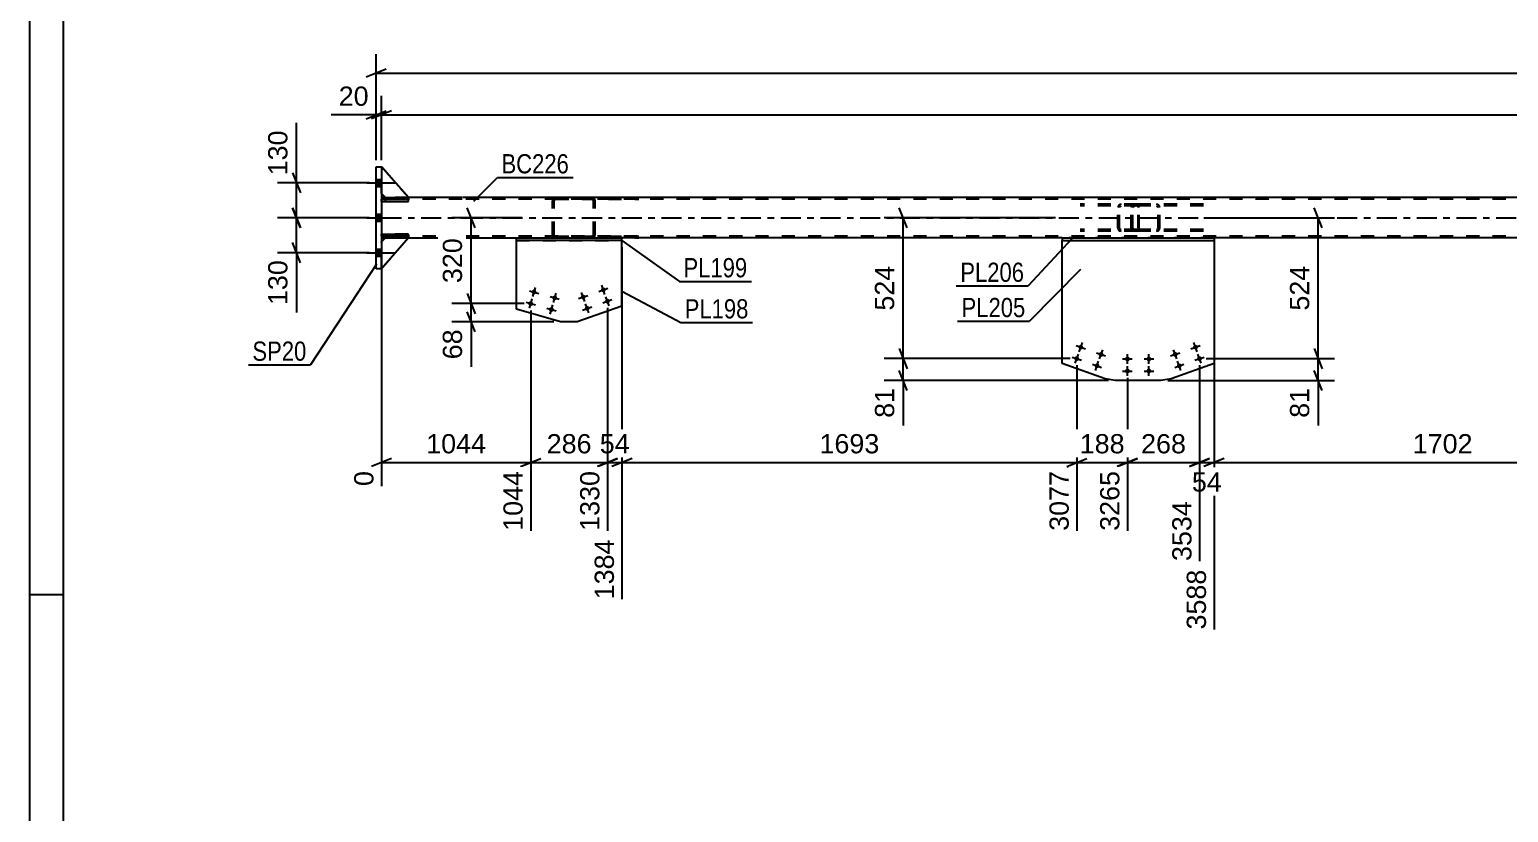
# Model space of a CAD drawing. Header units: millimetres. Extents: x -132 to 709, y -396 to 198.
# Drawn here: x -131.8 to 88.4, y -279.7 to -163.1 of the extents above; entities that cross this region are included whole.
import ezdxf

# ---------------------------------------------------------------- set-up
doc = ezdxf.new("R2010")
doc.units = ezdxf.units.MM
doc.linetypes.add('DXK_LINE_DOT2', pattern=[3.9198, 1.9599, -1.9599])
doc.linetypes.add('DXK_LINE_DOT3', pattern=[5.9187, 2.979, -0.9799, 0.9799, -0.9799])
doc.styles.add('Arial', font='arial.ttf', dxfattribs={"height": 0.2})
doc.styles.add('Arial Narrow', font='ARIALN.TTF', dxfattribs={"height": 0.2})

# ---------------------------------------------------------------- blocks, each defined once
blk = doc.blocks.new('Unknown-203774460-1113')
at = {"color": 5, "linetype": 'Continuous'}
for p, q in [((-131.83, 197.74), (-131.83, -396.26)), ((-126.83, 192.74), (-126.83, -391.26)), ((-126.83, -247.26), (-131.83, -247.26))]:
    blk.add_line(p, q, dxfattribs=at)
blk = doc.blocks.new('Part-203774460-6863 - 6715')
at = {"color": 7, "linetype": 'DXK_LINE_DOT2'}
for p, q in [((-79.43, -194.68), (-78.83, -194.08)), ((-75.43, -194.08), (-79.43, -198.68)), ((-79.43, -198.68), (-79.43, -194.68)), ((-78.83, -194.08), (-75.43, -194.08))]:
    blk.add_line(p, q, dxfattribs=at)
blk = doc.blocks.new('Part-203774460-6876 - 6715')
at = {"color": 2, "linetype": 'Continuous'}
for p, q in [((-79.43, -188.64), (-79.43, -188.32)), ((-79.43, -188.32), (-75.43, -188.32)), ((-79.43, -188.64), (-75.43, -188.64)), ((-75.43, -188.64), (-75.43, -188.32))]:
    blk.add_line(p, q, dxfattribs=at)
at = {"color": 7, "linetype": 'DXK_LINE_DOT2'}
for p, q in [((-79.43, -188.32), (-79.43, -188.64)), ((-78.83, -188.64), (-78.83, -188.32))]:
    blk.add_line(p, q, dxfattribs=at)
blk = doc.blocks.new('Part-203774460-6818 - 6715')
at = {"color": 2, "linetype": 'Continuous'}
for p, q in [((-79.43, -193.84), (-79.43, -193.52)), ((-79.43, -193.52), (-75.43, -193.52)), ((-75.43, -193.84), (-75.43, -193.52)), ((-79.43, -193.84), (-75.43, -193.84))]:
    blk.add_line(p, q, dxfattribs=at)
at = {"color": 7, "linetype": 'DXK_LINE_DOT2'}
for p, q in [((-79.43, -193.52), (-79.43, -193.84)), ((-78.83, -193.84), (-78.83, -193.52))]:
    blk.add_line(p, q, dxfattribs=at)
blk = doc.blocks.new('Bolt-203774460-6824 - 6715')
at = {"linetype": 'Continuous'}
for points in [[(24.37, -210.24, -1), (25.04, -210.48, -1)], [(27.38, -211.31, -1), (28.06, -211.55, -1)], [(23.76, -211.94, -1), (24.44, -212.18, -1)], [(26.78, -213.01, -1), (27.46, -213.25, -1)]]:
    blk.add_hatch(color=1, dxfattribs=at).paths.add_polyline_path(points)
at = {"color": 1, "linetype": 'Continuous'}
for p, q in [((23.86, -212.74), (24.34, -211.38)), ((24.03, -210.12), (25.38, -210.6)), ((24.46, -211.04), (24.95, -209.68)), ((27.04, -211.19), (28.4, -211.67)), ((27.48, -212.11), (27.96, -210.75)), ((23.43, -211.82), (24.78, -212.3)), ((26.44, -212.89), (27.8, -213.37)), ((26.88, -213.81), (27.36, -212.45))]:
    blk.add_line(p, q, dxfattribs=at)
blk = doc.blocks.new('Bolt-203774460-6766 - 6715')
at = {"linetype": 'Continuous'}
for points in [[(-49.74, -203.01, -1), (-49.06, -202.77, -1)], [(-46.73, -201.94, -1), (-46.05, -201.7, -1)], [(-49.14, -204.7, -1), (-48.46, -204.46, -1)], [(-46.12, -203.63, -1), (-45.45, -203.39, -1)]]:
    blk.add_hatch(color=1, dxfattribs=at).paths.add_polyline_path(points)
at = {"color": 1, "linetype": 'Continuous'}
for p, q in [((-49.16, -203.57), (-49.64, -202.21)), ((-47.07, -202.06), (-45.71, -201.58)), ((-46.15, -202.5), (-46.63, -201.14)), ((-50.08, -203.13), (-48.72, -202.65)), ((-49.48, -204.82), (-48.12, -204.34)), ((-48.56, -205.26), (-49.04, -203.9)), ((-46.46, -203.75), (-45.11, -203.27)), ((-45.54, -204.19), (-46.03, -202.84))]:
    blk.add_line(p, q, dxfattribs=at)
blk = doc.blocks.new('Bolt-203774460-6767 - 6715')
at = {"linetype": 'Continuous'}
for points in [[(-57.06, -202.04, -1), (-56.37, -202.24, -1)], [(-57.56, -203.77, -1), (-56.86, -203.97, -1)], [(-54.48, -204.65, -1), (-53.79, -204.85, -1)], [(-53.98, -202.92, -1), (-53.29, -203.12, -1)]]:
    blk.add_hatch(color=1, dxfattribs=at).paths.add_polyline_path(points)
at = {"color": 1, "linetype": 'Continuous'}
for p, q in [((-57.41, -201.94), (-56.02, -202.34)), ((-56.91, -202.83), (-56.52, -201.45)), ((-53.84, -203.71), (-53.44, -202.33)), ((-57.9, -203.67), (-56.52, -204.07)), ((-57.41, -204.56), (-57.01, -203.18)), ((-54.83, -204.55), (-53.44, -204.95)), ((-54.33, -202.82), (-52.95, -203.22)), ((-54.33, -205.44), (-53.94, -204.06))]:
    blk.add_line(p, q, dxfattribs=at)
blk = doc.blocks.new('Part-203774460-6772 - 6715')
at = {"color": 2, "linetype": 'Continuous'}
for p, q in [((-59.33, -194.08), (-43.62, -194.08)), ((-59.33, -194.48), (-59.33, -194.08)), ((-43.62, -194.48), (-59.33, -194.48)), ((-43.62, -194.48), (-43.62, -194.08))]:
    blk.add_line(p, q, dxfattribs=at)
blk = doc.blocks.new('Part-203774460-6777 - 6715')
at = {"color": 2, "linetype": 'Continuous'}
for p, q in [((-59.33, -204.72), (-59.33, -194.48)), ((-43.62, -204.23), (-43.62, -194.48)), ((-52.79, -206.59), (-59.33, -204.72)), ((-43.62, -204.23), (-50.27, -206.59)), ((-50.27, -206.59), (-52.79, -206.59))]:
    blk.add_line(p, q, dxfattribs=at)
at = {"color": 7, "linetype": 'DXK_LINE_DOT2'}
blk.add_line((-59.33, -194.48), (-43.62, -194.48), dxfattribs=at)
blk = doc.blocks.new('Bolt-203774460-6784 - 6715')
at = {"linetype": 'Continuous'}
for points in [[(38.42, -211.55, -1), (39.1, -211.31, -1)], [(41.44, -210.48, -1), (42.12, -210.24, -1)], [(39.03, -213.25, -1), (39.7, -213.01, -1)], [(42.04, -212.18, -1), (42.72, -211.94, -1)]]:
    blk.add_hatch(color=1, dxfattribs=at).paths.add_polyline_path(points)
at = {"color": 1, "linetype": 'Continuous'}
for p, q in [((38.08, -211.67), (39.44, -211.19)), ((39, -212.11), (38.52, -210.75)), ((41.1, -210.6), (42.46, -210.12)), ((42.02, -211.04), (41.54, -209.68)), ((42.62, -212.74), (42.14, -211.38)), ((38.69, -213.37), (40.04, -212.89)), ((39.61, -213.81), (39.12, -212.45)), ((41.7, -212.3), (43.06, -211.82))]:
    blk.add_line(p, q, dxfattribs=at)
blk = doc.blocks.new('Part-203774460-6789 - 6715')
at = {"color": 2, "linetype": 'Continuous'}
for p, q in [((21.94, -212.77), (21.94, -194.48)), ((44.54, -194.48), (44.54, -212.78)), ((28.35, -215.05), (21.94, -212.77)), ((44.54, -212.78), (38.14, -215.05)), ((29.84, -215.31), (28.35, -215.05)), ((36.64, -215.31), (29.84, -215.31)), ((38.14, -215.05), (36.64, -215.31))]:
    blk.add_line(p, q, dxfattribs=at)
at = {"color": 7, "linetype": 'DXK_LINE_DOT2'}
blk.add_line((21.94, -194.48), (44.54, -194.48), dxfattribs=at)
blk = doc.blocks.new('Bolt-203774460-6808 - 6715')
at = {"linetype": 'Continuous'}
for points in [[(-79.43, -186.4), (-79.43, -185.36), (-80.23, -185.36), (-80.23, -186.4)], [(-79.43, -186.4), (-79.43, -185.36), (-80.23, -185.36), (-80.23, -186.4)], [(-79.43, -186.4), (-79.43, -185.36), (-80.23, -185.36), (-80.23, -186.4)], [(-79.43, -191.6), (-79.43, -190.56), (-80.23, -190.56), (-80.23, -191.6)], [(-79.43, -191.6), (-79.43, -190.56), (-80.23, -190.56), (-80.23, -191.6)], [(-79.43, -196.8), (-79.43, -195.76), (-80.23, -195.76), (-80.23, -196.8)], [(-79.43, -196.8), (-79.43, -195.76), (-80.23, -195.76), (-80.23, -196.8)], [(-79.43, -196.8), (-79.43, -195.76), (-80.23, -195.76), (-80.23, -196.8)]]:
    blk.add_hatch(color=1, dxfattribs=at).paths.add_polyline_path(points)
at = {"color": 1, "linetype": 'Continuous'}
for p, q in [((-81.63, -185.88), (-77.43, -185.88)), ((-81.63, -185.88), (-77.43, -185.88)), ((-81.63, -185.88), (-77.43, -185.88)), ((-80.23, -185.36), (-79.43, -185.36)), ((-80.23, -185.36), (-79.43, -185.36)), ((-80.23, -185.36), (-79.43, -185.36)), ((-80.23, -186.4), (-79.43, -186.4)), ((-80.23, -186.4), (-79.43, -186.4)), ((-80.23, -186.4), (-79.43, -186.4)), ((-81.63, -191.08), (-77.43, -191.08)), ((-81.63, -191.08), (-77.43, -191.08)), ((-80.23, -190.56), (-79.43, -190.56)), ((-80.23, -190.56), (-79.43, -190.56)), ((-80.23, -191.6), (-79.43, -191.6)), ((-80.23, -191.6), (-79.43, -191.6)), ((-80.23, -195.76), (-79.43, -195.76)), ((-80.23, -195.76), (-79.43, -195.76)), ((-80.23, -195.76), (-79.43, -195.76)), ((-81.63, -196.28), (-77.43, -196.28)), ((-81.63, -196.28), (-77.43, -196.28)), ((-81.63, -196.28), (-77.43, -196.28)), ((-80.23, -196.8), (-79.43, -196.8)), ((-80.23, -196.8), (-79.43, -196.8)), ((-80.23, -196.8), (-79.43, -196.8))]:
    blk.add_line(p, q, dxfattribs=at)
blk = doc.blocks.new('Part-203774460-6815 - 6715')
at = {"color": 7, "linetype": 'DXK_LINE_DOT2'}
for p, q in [((-53.94, -188.38), (-53.98, -188.56)), ((-53.98, -193.6), (-53.98, -188.56)), ((-53.73, -188.56), (-53.71, -188.47)), ((-53.73, -193.6), (-53.73, -188.56)), ((-53.71, -188.47), (-53.65, -188.39)), ((-53.47, -188.08), (-53.67, -188.12)), ((-53.65, -188.39), (-53.57, -188.34)), ((-53.57, -188.34), (-53.47, -188.32)), ((-53.47, -188.08), (-41.11, -188.08)), ((-53.47, -188.32), (-41.11, -188.32)), ((-47.91, -188.12), (-48.11, -188.08)), ((-48.11, -188.32), (-48.01, -188.34)), ((-48.01, -188.34), (-47.93, -188.39)), ((-47.93, -188.39), (-47.87, -188.47)), ((-47.87, -188.47), (-47.85, -188.56)), ((-47.85, -193.6), (-47.85, -188.56)), ((-47.6, -188.56), (-47.64, -188.38)), ((-47.6, -193.6), (-47.6, -188.56)), ((-53.98, -193.6), (-53.96, -193.69)), ((-53.96, -193.69), (-53.94, -193.79)), ((-53.71, -193.69), (-53.73, -193.6)), ((-53.65, -193.77), (-53.71, -193.69)), ((-53.57, -193.82), (-53.65, -193.77)), ((-47.93, -193.77), (-48.01, -193.82)), ((-47.87, -193.69), (-47.93, -193.77)), ((-47.85, -193.6), (-47.87, -193.69)), ((-47.64, -193.79), (-47.62, -193.69)), ((-47.62, -193.69), (-47.6, -193.6)), ((-53.67, -194.05), (-53.47, -194.08)), ((-53.47, -193.84), (-53.57, -193.82)), ((-53.47, -193.84), (-41.11, -193.84)), ((-53.47, -194.08), (-41.11, -194.08)), ((-48.01, -193.82), (-48.11, -193.84)), ((-48.11, -194.08), (-47.91, -194.05))]:
    blk.add_line(p, q, dxfattribs=at)
for centre, start, end in [((-53.49, -188.58), 110.7583, 155.68), ((-48.09, -188.58), 24.32, 69.2417), ((-53.49, -193.58), 204.32, 249.2417), ((-48.09, -193.58), 290.7583, 335.68)]:
    blk.add_arc(centre, 0.496, start, end, dxfattribs=at)
blk = doc.blocks.new('Part-203774460-6816 - 6715')
at = {"color": 2, "linetype": 'Continuous'}
for p, q in [((-78.83, -188.08), (-79.43, -188.08)), ((-67.43, -188.08), (-75.43, -188.08)), ((597.55, -188.08), (-67.33, -188.08)), ((-79.43, -194.08), (-78.83, -194.08)), ((-75.43, -194.08), (-67.43, -194.08)), ((-67.33, -194.08), (-59.33, -194.08)), ((21.94, -194.08), (-43.62, -194.08)), ((110.45, -194.08), (44.54, -194.08))]:
    blk.add_line(p, q, dxfattribs=at)
at = {"color": 7, "linetype": 'DXK_LINE_DOT2'}
for p, q in [((-79.43, -188.08), (-79.43, -194.08)), ((-67.43, -188.32), (-79.43, -188.32)), ((-75.43, -188.08), (-78.83, -188.08)), ((597.55, -188.32), (-67.33, -188.32)), ((-67.43, -193.84), (-79.43, -193.84)), ((-79.43, -194.08), (-79.43, -194.05)), ((-78.83, -194.08), (-75.43, -194.08)), ((597.55, -193.84), (-67.33, -193.84)), ((597.55, -194.08), (-59.33, -194.08)), ((-59.33, -194.08), (-43.62, -194.08)), ((44.54, -194.08), (21.94, -194.08))]:
    blk.add_line(p, q, dxfattribs=at)
at = {"color": 7, "linetype": 'DXK_LINE_DOT3'}
for p, q in [((-79.43, -191.08), (-67.43, -191.08)), ((-67.33, -191.08), (597.55, -191.08))]:
    blk.add_line(p, q, dxfattribs=at)
blk = doc.blocks.new('Part-203774460-6820 - 6715')
at = {"color": 7, "linetype": 'DXK_LINE_DOT2'}
for p, q in [((-75.43, -193.52), (-79.43, -193.52)), ((-79.43, -193.52), (-79.43, -193.84)), ((-79.43, -193.84), (-79.43, -193.52)), ((-78.83, -193.84), (-78.83, -193.52)), ((-75.43, -193.84), (-75.43, -193.52)), ((-79.43, -193.84), (-75.43, -193.84))]:
    blk.add_line(p, q, dxfattribs=at)
blk = doc.blocks.new('Part-203774460-6821 - 6715')
at = {"color": 2, "linetype": 'Continuous'}
for p, q in [((-75.43, -188.08), (-79.43, -183.48)), ((-79.43, -187.48), (-78.83, -188.08)), ((-78.83, -188.08), (-75.43, -188.08))]:
    blk.add_line(p, q, dxfattribs=at)
at = {"color": 7, "linetype": 'DXK_LINE_DOT2'}
blk.add_line((-79.43, -187.48), (-79.43, -183.48), dxfattribs=at)
blk = doc.blocks.new('Part-203774460-6827 - 6715')
at = {"color": 7, "linetype": 'DXK_LINE_DOT2'}
for p, q in [((33.11, -189.08), (24.62, -189.08)), ((33.11, -189.32), (24.62, -189.32)), ((30.24, -189.38), (30.2, -189.56)), ((30.71, -189.08), (30.51, -189.12)), ((30.53, -189.39), (30.61, -189.34)), ((30.61, -189.34), (30.71, -189.32)), ((32.22, -189.32), (32.22, -189.08)), ((33.22, -189.12), (33.11, -189.08)), ((33.11, -189.32), (33.17, -189.34)), ((33.17, -189.34), (33.21, -189.39)), ((33.3, -189.22), (33.22, -189.12)), ((33.36, -189.38), (33.3, -189.22)), ((33.38, -189.56), (33.36, -189.38)), ((30.2, -192.6), (30.2, -189.56)), ((30.46, -189.56), (30.47, -189.47)), ((30.46, -192.6), (30.46, -189.56)), ((30.47, -189.47), (30.53, -189.39)), ((33.21, -189.39), (33.24, -189.47)), ((33.24, -189.47), (33.25, -189.56)), ((33.25, -192.6), (33.25, -189.56)), ((33.38, -192.6), (33.38, -189.56)), ((33.11, -192.84), (24.62, -192.84)), ((33.11, -193.08), (24.62, -193.08)), ((30.2, -192.6), (30.24, -192.79)), ((30.47, -192.69), (30.46, -192.6)), ((30.53, -192.77), (30.47, -192.69)), ((30.51, -193.05), (30.71, -193.08)), ((30.61, -192.82), (30.53, -192.77)), ((30.71, -192.84), (30.61, -192.82)), ((32.22, -193.08), (32.22, -192.84)), ((33.17, -192.82), (33.11, -192.84)), ((33.11, -193.08), (33.22, -193.05)), ((33.21, -192.77), (33.17, -192.82)), ((33.24, -192.69), (33.21, -192.77)), ((33.22, -193.05), (33.3, -192.94)), ((33.25, -192.6), (33.24, -192.69)), ((33.3, -192.94), (33.36, -192.79)), ((33.36, -192.79), (33.38, -192.6))]:
    blk.add_line(p, q, dxfattribs=at)
for centre, start, end in [((30.69, -189.58), 111.1513, 156.1049), ((30.69, -192.59), 203.8951, 248.8487)]:
    blk.add_arc(centre, 0.492, start, end, dxfattribs=at)
blk = doc.blocks.new('Part-203774460-6862 - 6715')
at = {"color": 7, "linetype": 'DXK_LINE_DOT2'}
for p, q in [((-75.43, -188.08), (-79.43, -183.48)), ((-79.43, -183.48), (-79.43, -187.48)), ((-79.43, -187.48), (-78.83, -188.08)), ((-78.83, -188.08), (-75.43, -188.08))]:
    blk.add_line(p, q, dxfattribs=at)
blk = doc.blocks.new('Part-203774460-6889 - 6715')
at = {"color": 2, "linetype": 'Continuous'}
for p, q in [((21.94, -194.08), (21.94, -194.48)), ((21.94, -194.08), (44.54, -194.08)), ((21.94, -194.48), (44.54, -194.48)), ((44.54, -194.08), (44.54, -194.48))]:
    blk.add_line(p, q, dxfattribs=at)
blk = doc.blocks.new('Part-203774460-6905 - 6715')
at = {"color": 7, "linetype": 'DXK_LINE_DOT2'}
for p, q in [((-75.43, -188.32), (-79.43, -188.32)), ((-79.43, -188.32), (-79.43, -188.64)), ((-79.43, -188.64), (-79.43, -188.32)), ((-79.43, -188.64), (-75.43, -188.64)), ((-78.83, -188.64), (-78.83, -188.32)), ((-75.43, -188.64), (-75.43, -188.32))]:
    blk.add_line(p, q, dxfattribs=at)
blk = doc.blocks.new('Part-203774460-6909 - 6715')
at = {"color": 2, "linetype": 'Continuous'}
for p, q in [((-80.23, -183.48), (-79.43, -183.48)), ((-80.23, -198.68), (-80.23, -183.48)), ((-79.43, -183.48), (-79.43, -198.68)), ((-79.43, -198.68), (-80.23, -198.68))]:
    blk.add_line(p, q, dxfattribs=at)
at = {"color": 7, "linetype": 'DXK_LINE_DOT2'}
for p, q in [((-80.23, -198.68), (-80.23, -183.48)), ((-79.43, -183.48), (-79.43, -198.68))]:
    blk.add_line(p, q, dxfattribs=at)
blk = doc.blocks.new('Part-203774460-6910 - 6715')
at = {"color": 7, "linetype": 'DXK_LINE_DOT2'}
for p, q in [((32.26, -189.38), (32.22, -189.56)), ((32.73, -189.08), (32.53, -189.12)), ((32.55, -189.39), (32.63, -189.34)), ((32.63, -189.34), (32.73, -189.32)), ((42.96, -189.08), (32.73, -189.08)), ((42.96, -189.32), (32.73, -189.32)), ((36.16, -189.12), (35.96, -189.08)), ((35.96, -189.32), (36.06, -189.34)), ((36.06, -189.34), (36.14, -189.39)), ((36.47, -189.56), (36.43, -189.38)), ((32.22, -192.6), (32.22, -189.56)), ((32.47, -189.56), (32.49, -189.47)), ((32.47, -192.6), (32.47, -189.56)), ((32.49, -189.47), (32.55, -189.39)), ((36.14, -189.39), (36.2, -189.47)), ((36.2, -189.47), (36.22, -189.56)), ((36.22, -192.6), (36.22, -189.56)), ((36.47, -192.6), (36.47, -189.56)), ((32.22, -192.6), (32.26, -192.79)), ((32.49, -192.69), (32.47, -192.6)), ((32.55, -192.77), (32.49, -192.69)), ((32.53, -193.05), (32.73, -193.08)), ((32.63, -192.82), (32.55, -192.77)), ((32.73, -192.84), (32.63, -192.82)), ((42.96, -192.84), (32.73, -192.84)), ((42.96, -193.08), (32.73, -193.08)), ((36.06, -192.82), (35.96, -192.84)), ((35.96, -193.08), (36.16, -193.05)), ((36.14, -192.77), (36.06, -192.82)), ((36.2, -192.69), (36.14, -192.77)), ((36.22, -192.6), (36.2, -192.69)), ((36.43, -192.79), (36.47, -192.6))]:
    blk.add_line(p, q, dxfattribs=at)
for centre, start, end in [((32.71, -189.58), 110.7583, 155.68), ((35.98, -189.58), 24.32, 69.2417), ((32.71, -192.58), 204.32, 249.2417), ((35.98, -192.58), 290.7583, 335.68)]:
    blk.add_arc(centre, 0.496, start, end, dxfattribs=at)
blk = doc.blocks.new('Part-203774460-6916 - 6715')
at = {"color": 2, "linetype": 'Continuous'}
for p, q in [((-79.43, -194.68), (-78.83, -194.08)), ((-75.43, -194.08), (-79.43, -198.68)), ((-78.83, -194.08), (-75.43, -194.08))]:
    blk.add_line(p, q, dxfattribs=at)
at = {"color": 7, "linetype": 'DXK_LINE_DOT2'}
blk.add_line((-79.43, -194.68), (-79.43, -198.68), dxfattribs=at)
blk = doc.blocks.new('Bolt-203774460-6949 - 6715')
at = {"linetype": 'Continuous'}
for points in [[(31.28, -212.11, -1), (32, -212.11, -1)], [(31.28, -213.91, -1), (32, -213.91, -1)], [(34.48, -212.11, -1), (35.2, -212.11, -1)], [(34.48, -213.91, -1), (35.2, -213.91, -1)]]:
    blk.add_hatch(color=1, dxfattribs=at).paths.add_polyline_path(points)
at = {"color": 1, "linetype": 'Continuous'}
for p, q in [((31.64, -212.83), (31.64, -211.39)), ((34.84, -212.83), (34.84, -211.39)), ((30.92, -212.11), (32.36, -212.11)), ((31.64, -214.63), (31.64, -213.19)), ((34.12, -212.11), (35.56, -212.11)), ((34.84, -214.63), (34.84, -213.19)), ((30.92, -213.91), (32.36, -213.91)), ((34.12, -213.91), (35.56, -213.91))]:
    blk.add_line(p, q, dxfattribs=at)
blk = doc.blocks.new('StraightDimension-203774460-7454 - 6715')
at = {"color": 7, "linetype": 'Continuous'}
for p, q in [((-81.23, -191.08), (-94.94, -191.08)), ((-92.69, -189.58), (-91.49, -192.58)), ((-92.09, -196.28), (-92.09, -191.08)), ((-91.49, -197.78), (-92.69, -194.78)), ((-81.23, -196.28), (-94.94, -196.28))]:
    blk.add_line(p, q, dxfattribs=at)
at = {"color": 0}
blk.add_wipeout([(-92.84, -196.81), (-97.04, -196.81), (-97.04, -204.68), (-92.84, -204.68)], dxfattribs=at)
at = {"color": 7, "linetype": 'Continuous'}
blk.add_line((-92.09, -196.28), (-92.09, -205.2), dxfattribs=at)
blk.add_line((-92.09, -196.28), (-92.09, -205.2), dxfattribs=at)
at = {"color": 3, "style": 'Arial'}
blk.add_text('130', height=2.865, rotation=90.0002, dxfattribs=at).set_placement((-93.44, -204.08))
blk = doc.blocks.new('StraightDimension-203774460-24065 - 6715')
at = {"color": 7, "linetype": 'Continuous'}
for p, q in [((-43.62, -195.48), (-43.62, -247.91)), ((24.1, -213.06), (24.1, -237.71)), ((-42.12, -226.92), (-45.12, -228.12)), ((-43.62, -227.52), (24.1, -227.52)), ((22.6, -228.12), (25.6, -226.92))]:
    blk.add_line(p, q, dxfattribs=at)
at = {"color": 0}
blk.add_wipeout([(-4.71, -226.77), (-4.71, -222.57), (-14.81, -222.57), (-14.81, -226.77)], dxfattribs=at)
at = {"color": 0, "linetype": 'Continuous'}
blk.add_wipeout([(23.5, -228.22), (19.3, -228.22), (19.3, -238.31), (23.5, -238.31)], dxfattribs=at)
at = {"color": 3, "style": 'Arial'}
blk.add_text('1693', height=2.865, dxfattribs=at).set_placement((-14.21, -226.17))
at = {"color": 3, "linetype": 'Continuous', "style": 'Arial'}
blk.add_text('3077', height=2.865, rotation=90.0002, dxfattribs=at).set_placement((22.9, -237.71))
blk = doc.blocks.new('StraightDimension-203774460-24066 - 6715')
at = {"color": 7, "linetype": 'Continuous'}
for p, q in [((-43.62, -195.48), (-43.62, -247.91)), ((-45.79, -204.51), (-45.79, -237.71)), ((-47.29, -228.12), (-44.29, -226.92)), ((-45.79, -227.52), (-43.62, -227.52)), ((-42.12, -226.92), (-45.12, -228.12))]:
    blk.add_line(p, q, dxfattribs=at)
at = {"color": 0}
blk.add_wipeout([(-41.88, -226.77), (-41.88, -222.57), (-47.53, -222.57), (-47.53, -226.77)], dxfattribs=at)
at = {"color": 0, "linetype": 'Continuous'}
blk.add_wipeout([(-44.22, -238.42), (-48.42, -238.42), (-48.42, -248.51), (-44.22, -248.51)], dxfattribs=at)
at = {"color": 3, "style": 'Arial'}
blk.add_text('54', height=2.865, dxfattribs=at).set_placement((-46.93, -226.17))
at = {"color": 3, "linetype": 'Continuous', "style": 'Arial'}
blk.add_text('1384', height=2.865, rotation=90.0002, dxfattribs=at).set_placement((-44.82, -247.91))
blk = doc.blocks.new('StraightDimension-203774460-7462 - 6715')
at = {"color": 7, "linetype": 'Continuous'}
for p, q in [((-92.69, -184.38), (-91.49, -187.38)), ((-81.23, -185.88), (-94.94, -185.88)), ((-92.09, -191.08), (-92.09, -185.88)), ((-81.23, -191.08), (-94.94, -191.08)), ((-91.49, -192.58), (-92.69, -189.58))]:
    blk.add_line(p, q, dxfattribs=at)
at = {"color": 0}
blk.add_wipeout([(-92.84, -177.49), (-97.04, -177.49), (-97.04, -185.36), (-92.84, -185.36)], dxfattribs=at)
at = {"color": 7, "linetype": 'Continuous'}
blk.add_line((-92.09, -185.88), (-92.09, -176.96), dxfattribs=at)
blk.add_line((-92.09, -185.88), (-92.09, -176.96), dxfattribs=at)
at = {"color": 3, "style": 'Arial'}
blk.add_text('130', height=2.865, rotation=90.0002, dxfattribs=at).set_placement((-93.44, -184.76))
blk = doc.blocks.new('StraightDimension-203774460-23554 - 6715')
at = {"color": 7, "linetype": 'Continuous'}
for p, q in [((-79.43, -182.48), (-79.43, -172.9)), ((-77.93, -175.15), (-80.93, -176.35)), ((-79.43, -175.75), (609.65, -175.75))]:
    blk.add_line(p, q, dxfattribs=at)
blk = doc.blocks.new('StraightDimension-203774460-23555 - 6715')
at = {"color": 7, "linetype": 'Continuous'}
for p, q in [((-80.23, -182.48), (-80.23, -172.9)), ((-79.43, -182.48), (-79.43, -172.9)), ((-81.73, -176.35), (-78.73, -175.15)), ((-77.93, -175.15), (-80.93, -176.35)), ((-80.23, -175.75), (-79.43, -175.75))]:
    blk.add_line(p, q, dxfattribs=at)
at = {"color": 0}
blk.add_wipeout([(-80.75, -175), (-80.75, -170.8), (-86.4, -170.8), (-86.4, -175)], dxfattribs=at)
at = {"color": 7, "linetype": 'Continuous'}
blk.add_line((-80.23, -175.75), (-86.92, -175.75), dxfattribs=at)
blk.add_line((-80.23, -175.75), (-86.92, -175.75), dxfattribs=at)
at = {"color": 3, "style": 'Arial'}
blk.add_text('20', height=2.865, dxfattribs=at).set_placement((-85.8, -174.4))
blk = doc.blocks.new('StraightDimension-203774460-23608 - 6715')
at = {"color": 7, "linetype": 'Continuous'}
for p, q in [((-80.23, -182.48), (-80.23, -166.69)), ((-78.73, -168.94), (-81.73, -170.14)), ((-80.23, -169.54), (610.45, -169.54))]:
    blk.add_line(p, q, dxfattribs=at)
blk = doc.blocks.new('StraightDimension-203774460-24061 - 6715')
at = {"color": 7, "linetype": 'Continuous'}
for p, q in [((44.54, -195.48), (44.54, -252.41)), ((112.61, -203.54), (112.61, -237.71)), ((46.04, -226.92), (43.04, -228.12)), ((44.54, -227.52), (112.61, -227.52)), ((111.11, -228.12), (114.11, -226.92))]:
    blk.add_line(p, q, dxfattribs=at)
at = {"color": 0}
blk.add_wipeout([(83.63, -226.77), (83.63, -222.57), (73.53, -222.57), (73.53, -226.77)], dxfattribs=at)
at = {"color": 0, "linetype": 'Continuous'}
blk.add_wipeout([(112.01, -228.22), (107.81, -228.22), (107.81, -238.31), (112.01, -238.31)], dxfattribs=at)
at = {"color": 3, "style": 'Arial'}
blk.add_text('1702', height=2.865, dxfattribs=at).set_placement((74.13, -226.17))
at = {"color": 3, "linetype": 'Continuous', "style": 'Arial'}
blk.add_text('5290', height=2.865, rotation=90.0002, dxfattribs=at).set_placement((111.41, -237.71))
blk = doc.blocks.new('StraightDimension-203774460-24062 - 6715')
at = {"color": 7, "linetype": 'Continuous'}
for p, q in [((44.54, -195.48), (44.54, -252.41)), ((42.38, -213.06), (42.38, -242.21)), ((40.88, -228.12), (43.88, -226.92)), ((42.38, -227.52), (44.54, -227.52)), ((46.04, -226.92), (43.04, -228.12))]:
    blk.add_line(p, q, dxfattribs=at)
at = {"color": 0}
blk.add_wipeout([(46.29, -232.47), (46.29, -228.27), (40.64, -228.27), (40.64, -232.47)], dxfattribs=at)
at = {"color": 0, "linetype": 'Continuous'}
blk.add_wipeout([(43.94, -242.92), (39.74, -242.92), (39.74, -253.01), (43.94, -253.01)], dxfattribs=at)
at = {"color": 3, "style": 'Arial'}
blk.add_text('54', height=2.865, dxfattribs=at).set_placement((41.24, -231.87))
at = {"color": 3, "linetype": 'Continuous', "style": 'Arial'}
blk.add_text('3588', height=2.865, rotation=90.0002, dxfattribs=at).set_placement((43.34, -252.41))
blk = doc.blocks.new('StraightDimension-203774460-24063 - 6715')
at = {"color": 7, "linetype": 'Continuous'}
for p, q in [((42.38, -213.06), (42.38, -242.21)), ((31.64, -214.91), (31.64, -237.71)), ((30.14, -228.12), (33.14, -226.92)), ((31.64, -227.52), (42.38, -227.52)), ((43.88, -226.92), (40.88, -228.12))]:
    blk.add_line(p, q, dxfattribs=at)
at = {"color": 0}
blk.add_wipeout([(40.95, -226.77), (40.95, -222.57), (33.08, -222.57), (33.08, -226.77)], dxfattribs=at)
at = {"color": 0, "linetype": 'Continuous'}
blk.add_wipeout([(41.78, -232.72), (37.58, -232.72), (37.58, -242.81), (41.78, -242.81)], dxfattribs=at)
at = {"color": 3, "style": 'Arial'}
blk.add_text('268', height=2.865, dxfattribs=at).set_placement((33.68, -226.17))
at = {"color": 3, "linetype": 'Continuous', "style": 'Arial'}
blk.add_text('3534', height=2.865, rotation=90.0002, dxfattribs=at).set_placement((41.18, -242.21))
blk = doc.blocks.new('StraightDimension-203774460-24064 - 6715')
at = {"color": 7, "linetype": 'Continuous'}
for p, q in [((24.1, -213.06), (24.1, -237.71)), ((31.64, -214.91), (31.64, -237.71)), ((22.6, -228.12), (25.6, -226.92)), ((24.1, -227.52), (31.64, -227.52)), ((33.14, -226.92), (30.14, -228.12))]:
    blk.add_line(p, q, dxfattribs=at)
at = {"color": 0}
blk.add_wipeout([(31.81, -226.77), (31.81, -222.57), (23.94, -222.57), (23.94, -226.77)], dxfattribs=at)
at = {"color": 0, "linetype": 'Continuous'}
blk.add_wipeout([(31.04, -228.22), (26.84, -228.22), (26.84, -238.31), (31.04, -238.31)], dxfattribs=at)
at = {"color": 3, "style": 'Arial'}
blk.add_text('188', height=2.865, dxfattribs=at).set_placement((24.54, -226.17))
at = {"color": 3, "linetype": 'Continuous', "style": 'Arial'}
blk.add_text('3265', height=2.865, rotation=90.0002, dxfattribs=at).set_placement((30.44, -237.71))
blk = doc.blocks.new('StraightDimension-203774460-24067 - 6715')
at = {"color": 7, "linetype": 'Continuous'}
for p, q in [((-45.79, -204.51), (-45.79, -237.71)), ((-57.21, -204.87), (-57.21, -237.71)), ((-58.71, -228.12), (-55.71, -226.92)), ((-57.21, -227.52), (-45.79, -227.52)), ((-44.29, -226.92), (-47.29, -228.12))]:
    blk.add_line(p, q, dxfattribs=at)
at = {"color": 0}
blk.add_wipeout([(-47.56, -226.77), (-47.56, -222.57), (-55.43, -222.57), (-55.43, -226.77)], dxfattribs=at)
at = {"color": 0, "linetype": 'Continuous'}
blk.add_wipeout([(-46.39, -228.22), (-50.59, -228.22), (-50.59, -238.31), (-46.39, -238.31)], dxfattribs=at)
at = {"color": 3, "style": 'Arial'}
blk.add_text('286', height=2.865, dxfattribs=at).set_placement((-54.83, -226.17))
at = {"color": 3, "linetype": 'Continuous', "style": 'Arial'}
blk.add_text('1330', height=2.865, rotation=90.0002, dxfattribs=at).set_placement((-46.99, -237.71))
blk = doc.blocks.new('StraightDimension-203774460-24068 - 6715')
at = {"color": 7, "linetype": 'Continuous'}
for p, q in [((-79.43, -195.08), (-79.43, -231.04)), ((-57.21, -204.87), (-57.21, -237.71)), ((-77.93, -226.92), (-80.93, -228.12)), ((-79.43, -227.52), (-57.21, -227.52)), ((-58.71, -228.12), (-55.71, -226.92))]:
    blk.add_line(p, q, dxfattribs=at)
at = {"color": 0}
blk.add_wipeout([(-63.27, -226.77), (-63.27, -222.57), (-73.37, -222.57), (-73.37, -226.77)], dxfattribs=at)
at = {"color": 0, "linetype": 'Continuous'}
for points in [[(-80.03, -228.22), (-84.23, -228.22), (-84.23, -231.64), (-80.03, -231.64)], [(-57.81, -228.22), (-62.01, -228.22), (-62.01, -238.31), (-57.81, -238.31)]]:
    blk.add_wipeout(points, dxfattribs=at)
at = {"color": 3, "style": 'Arial'}
blk.add_text('1044', height=2.865, dxfattribs=at).set_placement((-72.77, -226.17))
at = {"color": 3, "linetype": 'Continuous', "style": 'Arial'}
for s, height, p in [('0', 2.87, (-80.63, -231.04)), ('1044', 2.865, (-58.41, -237.71))]:
    blk.add_text(s, height=height, rotation=90.0002, dxfattribs=at).set_placement(p)
blk = doc.blocks.new('StraightDimension-203774460-24300 - 6715')
at = {"color": 7, "linetype": 'Continuous'}
for p, q in [((20.94, -191.08), (-4.59, -191.08)), ((-1.14, -192.58), (-2.34, -189.58)), ((-1.74, -212.06), (-1.74, -191.08)), ((-2.34, -210.56), (-1.14, -213.56)), ((23.1, -212.06), (-4.59, -212.06))]:
    blk.add_line(p, q, dxfattribs=at)
at = {"color": 0}
blk.add_wipeout([(-2.49, -197.63), (-6.69, -197.63), (-6.69, -205.51), (-2.49, -205.51)], dxfattribs=at)
at = {"color": 3, "style": 'Arial'}
blk.add_text('524', height=2.865, rotation=90.0002, dxfattribs=at).set_placement((-3.09, -204.91))
blk = doc.blocks.new('StraightDimension-203774460-24301 - 6715')
at = {"color": 7, "linetype": 'Continuous'}
for p, q in [((-2.34, -210.56), (-1.14, -213.56)), ((23.1, -212.06), (-4.59, -212.06)), ((-1.74, -215.31), (-1.74, -212.06)), ((28.84, -215.31), (-4.59, -215.31)), ((-1.14, -216.81), (-2.34, -213.81))]:
    blk.add_line(p, q, dxfattribs=at)
at = {"color": 0}
blk.add_wipeout([(-2.49, -215.83), (-6.69, -215.83), (-6.69, -221.48), (-2.49, -221.48)], dxfattribs=at)
at = {"color": 7, "linetype": 'Continuous'}
blk.add_line((-1.74, -215.31), (-1.74, -222), dxfattribs=at)
blk.add_line((-1.74, -215.31), (-1.74, -222), dxfattribs=at)
at = {"color": 3, "style": 'Arial'}
blk.add_text('81', height=2.865, rotation=90.0002, dxfattribs=at).set_placement((-3.09, -220.88))
blk = doc.blocks.new('StraightDimension-203774460-24328 - 6715')
at = {"color": 7, "linetype": 'Continuous'}
for p, q in [((43.03, -191.08), (62.46, -191.08)), ((60.66, -192.58), (59.46, -189.58)), ((60.06, -212.06), (60.06, -191.08)), ((59.46, -210.56), (60.66, -213.56)), ((43.38, -212.06), (62.46, -212.06))]:
    blk.add_line(p, q, dxfattribs=at)
at = {"color": 0}
blk.add_wipeout([(59.31, -197.64), (55.11, -197.64), (55.11, -205.51), (59.31, -205.51)], dxfattribs=at)
at = {"color": 3, "style": 'Arial'}
blk.add_text('524', height=2.865, rotation=90.0002, dxfattribs=at).set_placement((58.71, -204.91))
blk = doc.blocks.new('StraightDimension-203774460-24329 - 6715')
at = {"color": 7, "linetype": 'Continuous'}
for p, q in [((59.46, -210.56), (60.66, -213.56)), ((43.38, -212.06), (62.46, -212.06)), ((60.06, -215.31), (60.06, -212.06)), ((37.64, -215.31), (62.46, -215.31)), ((60.66, -216.81), (59.46, -213.81))]:
    blk.add_line(p, q, dxfattribs=at)
at = {"color": 0}
blk.add_wipeout([(59.31, -215.83), (55.11, -215.83), (55.11, -221.48), (59.31, -221.48)], dxfattribs=at)
at = {"color": 7, "linetype": 'Continuous'}
blk.add_line((60.06, -215.31), (60.06, -222), dxfattribs=at)
blk.add_line((60.06, -215.31), (60.06, -222), dxfattribs=at)
at = {"color": 3, "style": 'Arial'}
blk.add_text('81', height=2.865, rotation=90.0002, dxfattribs=at).set_placement((58.71, -220.88))
blk = doc.blocks.new('StraightDimension-203774460-24382 - 6715')
at = {"color": 7, "linetype": 'Continuous'}
for p, q in [((-58.47, -191.08), (-68.94, -191.08)), ((-65.49, -192.58), (-66.69, -189.58)), ((-66.09, -203.87), (-66.09, -191.08)), ((-66.69, -202.37), (-65.49, -205.37)), ((-58.21, -203.87), (-68.94, -203.87))]:
    blk.add_line(p, q, dxfattribs=at)
at = {"color": 0}
blk.add_wipeout([(-66.84, -193.54), (-71.04, -193.54), (-71.04, -201.41), (-66.84, -201.41)], dxfattribs=at)
at = {"color": 3, "style": 'Arial'}
blk.add_text('320', height=2.865, rotation=90.0002, dxfattribs=at).set_placement((-67.44, -200.81))
blk = doc.blocks.new('StraightDimension-203774460-24383 - 6715')
at = {"color": 7, "linetype": 'Continuous'}
for p, q in [((-66.69, -202.37), (-65.49, -205.37)), ((-58.21, -203.87), (-68.94, -203.87)), ((-66.09, -206.59), (-66.09, -203.87)), ((-53.79, -206.59), (-68.94, -206.59)), ((-65.49, -208.09), (-66.69, -205.09))]:
    blk.add_line(p, q, dxfattribs=at)
at = {"color": 0}
blk.add_wipeout([(-66.84, -207.12), (-71.04, -207.12), (-71.04, -212.76), (-66.84, -212.76)], dxfattribs=at)
at = {"color": 7, "linetype": 'Continuous'}
blk.add_line((-66.09, -206.59), (-66.09, -213.29), dxfattribs=at)
blk.add_line((-66.09, -206.59), (-66.09, -213.29), dxfattribs=at)
at = {"color": 3, "style": 'Arial'}
blk.add_text('68', height=2.865, rotation=90.0002, dxfattribs=at).set_placement((-67.44, -212.16))
blk = doc.blocks.new('Mark-203774460-6768 - 6715')
at = {"color": 0}
blk.add_wipeout([(-24.95, -199.95), (-24.95, -196.95), (-34.46, -196.95), (-34.46, -199.95)], dxfattribs=at)
blk.add_wipeout([(-24.95, -199.95), (-24.95, -196.95), (-34.46, -196.95), (-34.46, -199.95)], dxfattribs=at)
at = {"color": 30, "linetype": 'Continuous'}
for p, q in [((-43.62, -194.48), (-35.06, -200.55)), ((-35.06, -200.55), (-24.35, -200.55))]:
    blk.add_line(p, q, dxfattribs=at)
at = {"color": 3, "style": 'Arial Narrow'}
blk.add_text('PL199', height=2.863, dxfattribs=at).set_placement((-34.46, -199.95))
blk = doc.blocks.new('Mark-203774460-6773 - 6715')
at = {"color": 0}
blk.add_wipeout([(-24.77, -206.07), (-24.77, -203.07), (-34.28, -203.07), (-34.28, -206.07)], dxfattribs=at)
blk.add_wipeout([(-24.77, -206.07), (-24.77, -203.07), (-34.28, -203.07), (-34.28, -206.07)], dxfattribs=at)
at = {"color": 30, "linetype": 'Continuous'}
for p, q in [((-43.62, -201.99), (-34.88, -206.67)), ((-34.88, -206.67), (-24.17, -206.67))]:
    blk.add_line(p, q, dxfattribs=at)
at = {"color": 3, "style": 'Arial Narrow'}
blk.add_text('PL198', height=2.863, dxfattribs=at).set_placement((-34.28, -206.07))
blk = doc.blocks.new('Mark-203774460-6785 - 6715')
at = {"color": 0}
blk.add_wipeout([(16.46, -205.88), (16.46, -202.88), (6.95, -202.88), (6.95, -205.88)], dxfattribs=at)
blk.add_wipeout([(16.46, -205.88), (16.46, -202.88), (6.95, -202.88), (6.95, -205.88)], dxfattribs=at)
at = {"color": 30, "linetype": 'Continuous'}
for p in [(24.64, -198.79), (6.35, -206.48)]:
    blk.add_line(p, (17.06, -206.48), dxfattribs=at)
at = {"color": 3, "style": 'Arial Narrow'}
blk.add_text('PL205', height=2.863, dxfattribs=at).set_placement((6.95, -205.88))
blk = doc.blocks.new('Mark-203774460-30032 - 6715')
at = {"color": 0}
blk.add_wipeout([(-51.51, -184.47), (-51.51, -181.47), (-61.56, -181.47), (-61.56, -184.47)], dxfattribs=at)
blk.add_wipeout([(-51.51, -184.47), (-51.51, -181.47), (-61.56, -181.47), (-61.56, -184.47)], dxfattribs=at)
at = {"color": 30, "linetype": 'Continuous'}
for p, q in [((-65.69, -188.61), (-62.16, -185.07)), ((-62.16, -185.07), (-50.91, -185.07))]:
    blk.add_line(p, q, dxfattribs=at)
at = {"color": 3, "style": 'Arial Narrow'}
blk.add_text('BC226', height=2.863, dxfattribs=at).set_placement((-61.56, -184.47))
blk = doc.blocks.new('Mark-203774460-6885 - 6715')
at = {"color": 0}
blk.add_wipeout([(16.26, -200.63), (16.26, -197.63), (6.76, -197.63), (6.76, -200.63)], dxfattribs=at)
blk.add_wipeout([(16.26, -200.63), (16.26, -197.63), (6.76, -197.63), (6.76, -200.63)], dxfattribs=at)
at = {"color": 30, "linetype": 'Continuous'}
for p in [(23.39, -194.2), (6.16, -201.23)]:
    blk.add_line(p, (16.86, -201.23), dxfattribs=at)
at = {"color": 3, "style": 'Arial Narrow'}
blk.add_text('PL206', height=2.863, dxfattribs=at).set_placement((6.76, -200.63))
blk = doc.blocks.new('Mark-203774460-24619 - 6715')
at = {"color": 0}
blk.add_wipeout([(-90.61, -212.38), (-90.61, -209.38), (-98.65, -209.38), (-98.65, -212.38)], dxfattribs=at)
blk.add_wipeout([(-90.61, -212.38), (-90.61, -209.38), (-98.65, -209.38), (-98.65, -212.38)], dxfattribs=at)
at = {"color": 30, "linetype": 'Continuous'}
for p in [(-80.17, -197.99), (-99.25, -212.98)]:
    blk.add_line(p, (-90.01, -212.98), dxfattribs=at)
at = {"color": 3, "style": 'Arial Narrow'}
blk.add_text('SP20', height=2.863, dxfattribs=at).set_placement((-98.65, -212.38))

msp = doc.modelspace()

# ---------------------------------------------------------------- block references
for name in ['Unknown-203774460-1113', 'Part-203774460-6909 - 6715', 'Part-203774460-6821 - 6715', 'Part-203774460-6862 - 6715', 'Bolt-203774460-6808 - 6715', 'Part-203774460-6816 - 6715', 'Part-203774460-6876 - 6715', 'Part-203774460-6905 - 6715', 'Part-203774460-6815 - 6715', 'Part-203774460-6827 - 6715', 'Part-203774460-6910 - 6715', 'Part-203774460-6818 - 6715', 'Part-203774460-6820 - 6715', 'Part-203774460-6863 - 6715', 'Part-203774460-6916 - 6715', 'Part-203774460-6772 - 6715', 'Part-203774460-6777 - 6715', 'Part-203774460-6889 - 6715', 'Part-203774460-6789 - 6715', 'Bolt-203774460-6767 - 6715', 'Bolt-203774460-6766 - 6715', 'Bolt-203774460-6824 - 6715', 'Bolt-203774460-6949 - 6715', 'Bolt-203774460-6784 - 6715']:
    msp.add_blockref(name, (0, 0))

# ---------------------------------------------------------------- next in the draw order: block references
for name in ['StraightDimension-203774460-7454 - 6715', 'StraightDimension-203774460-24065 - 6715', 'StraightDimension-203774460-24061 - 6715']:
    msp.add_blockref(name, (0, 0))

# ---------------------------------------------------------------- next in the draw order: block references
for name in ['StraightDimension-203774460-7462 - 6715', 'StraightDimension-203774460-24066 - 6715', 'StraightDimension-203774460-24062 - 6715']:
    msp.add_blockref(name, (0, 0))

# ---------------------------------------------------------------- next in the draw order: block references
for name in ['StraightDimension-203774460-23554 - 6715', 'Mark-203774460-6768 - 6715', 'StraightDimension-203774460-24067 - 6715', 'StraightDimension-203774460-24063 - 6715']:
    msp.add_blockref(name, (0, 0))

# ---------------------------------------------------------------- next in the draw order: block references
for name in ['StraightDimension-203774460-23555 - 6715', 'StraightDimension-203774460-24328 - 6715', 'StraightDimension-203774460-24068 - 6715', 'Mark-203774460-6773 - 6715', 'StraightDimension-203774460-24064 - 6715']:
    msp.add_blockref(name, (0, 0))

# ---------------------------------------------------------------- next in the draw order: block references
for name in ['StraightDimension-203774460-23608 - 6715', 'StraightDimension-203774460-24382 - 6715', 'StraightDimension-203774460-24300 - 6715', 'Mark-203774460-24619 - 6715', 'StraightDimension-203774460-24329 - 6715']:
    msp.add_blockref(name, (0, 0))

# ---------------------------------------------------------------- next in the draw order: block references
for name in ['Mark-203774460-30032 - 6715', 'Mark-203774460-6785 - 6715', 'StraightDimension-203774460-24383 - 6715', 'StraightDimension-203774460-24301 - 6715']:
    msp.add_blockref(name, (0, 0))

# ---------------------------------------------------------------- next in the draw order: block references
msp.add_blockref('Mark-203774460-6885 - 6715', (0, 0))

doc.saveas('drawing.dxf')
